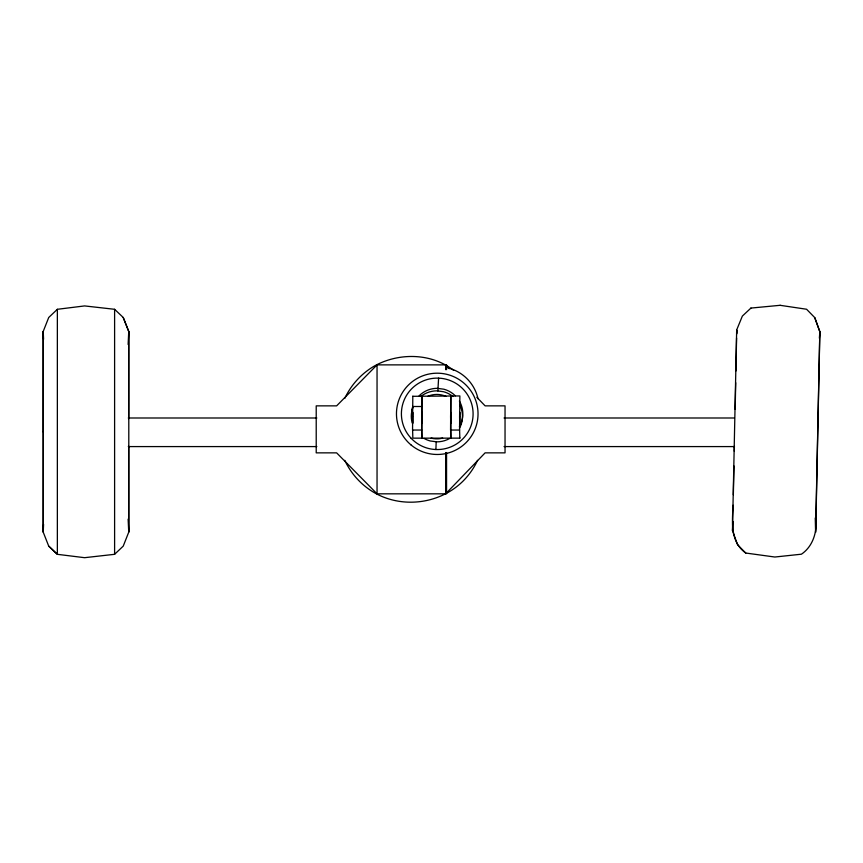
<?xml version="1.0" encoding="UTF-8"?>
<svg xmlns="http://www.w3.org/2000/svg" width="863" height="863" viewBox="0 0 863 863"><rect width="100%" height="100%" fill="white"/><g stroke="black" fill="none" stroke-linecap="round" stroke-linejoin="round"><path stroke-width="1.29" d="M43.15 431.802L43.204 331.468L48.727 317.487L57.357 309.299L84.606 305.923L114.606 309.299L123.236 317.487L128.749 331.468L128.803 431.802L128.749 532.137L123.236 546.117L114.606 554.305L84.596 557.692L57.336 554.316L48.716 546.117L43.215 532.137L43.215 331.468L43.571 339.278M43.269 431.802L43.215 532.137L43.571 524.326M128.684 418.695L128.738 331.468L123.226 317.487M412.816 396.311L459.871 395.944L459.558 430.044L450.562 430.044L450.82 396.387L450.853 438.145L450.615 429.914M114.606 554.305L114.606 309.299M421.888 396.387L421.64 430.033L412.557 430.033L412.805 396.149M780.109 305.308L806.571 309.245L814.748 317.606L819.85 331.694L815.977 519.353C817.088 532.514 812.73 546.527 801.436 554.197L774.834 557.023L745.74 553.032L737.531 544.672L732.46 530.583L736.668 329.957L742.353 316.095L750.918 308.08M736.657 333.247L736.7 329.957L736.765 333.862M736.571 338.016L735.945 370.982M734.294 451.241L734.402 445.998M735.168 409.299L735.708 382.719M733.345 494.779L733.971 465.944M733.119 505.222C732.191 521.899 730.087 542.04 745.783 553.032M814.748 317.606L819.818 331.694L815.611 532.32L815.255 517.994M435.901 449.526L436.193 441.78M438.598 378.134L437.854 390.971M128.123 344.488L128.749 331.468M732.493 530.583L733.086 521.479M819.375 338.199L819.85 331.694M412.611 429.914L412.838 438.156L459.85 438.145L459.548 437.412M445.319 364.876L377.045 364.876L336.635 405.858L316.214 405.858L316.214 452.859L336.635 452.859L377.045 493.83L445.319 493.83M750.875 308.08L780.152 305.308M128.296 417.994L316.84 417.994M504.046 417.994L734.348 417.994M128.296 446.581L316.84 446.581M504.046 446.581L734.348 446.581M412.6 406.495L421.619 406.505M421.834 438.145L421.888 396.333M459.591 429.903L459.85 438.145M421.662 429.893L421.91 437.617M453.658 370.4C431.392 352.924 398.943 352.449 374.553 365.912A73.258 73.258 0 0 0 344.79 398.382M48.727 546.117L57.357 554.305L57.357 309.299M449.321 368.695L445.653 364.876L445.653 369.655M476.84 397.282L485.103 405.858L505.038 405.858L505.038 452.859L485.103 452.859L445.653 493.83L445.653 452.525M128.123 519.116L128.749 532.137L128.684 446.236M446.559 364.876L446.559 369.655M446.559 452.525L446.559 493.83M377.045 364.876L377.045 493.83M459.677 404.758A25.588 25.502 8.1 0 1 459.699 427.929M449.709 438.436A25.588 25.502 8.1 0 1 436.915 441.845L430.292 440.982A25.588 25.502 8.1 0 1 424.121 438.436M412.18 422.946A25.588 25.502 8.1 0 1 412.989 407.207M420.766 396.527A25.588 25.502 8.1 0 1 436.872 390.842L443.496 391.716A25.588 25.502 8.1 0 1 452.978 396.527M459.396 401.079A25.588 25.502 8.1 0 1 459.429 426.581M411.802 416.495A25.588 25.502 8.1 0 1 412.525 407.228M419.138 395.793A25.588 25.502 8.1 0 1 437.228 388.328L443.852 389.202A25.588 25.502 8.1 0 1 455.33 395.793M447.929 367.94A40.788 40.637 8.1 0 1 477.994 398.717M442.643 438.113A22.298 22.222 8.1 0 1 431.101 438.113M427.757 396.354A22.298 22.222 8.1 0 1 445.901 396.344M477.573 460.335A73.258 73.258 0 0 1 462.978 481.166C439.957 503.938 402.687 508.836 374.553 492.805A73.258 73.258 0 0 1 344.79 460.335M412.59 416.84L412.687 423.442L412.676 412.223L412.59 416.84M421.662 416.84L421.759 423.442L421.748 412.223L421.662 416.84M450.594 416.84L450.691 423.442L450.68 412.234L450.594 416.84M459.591 416.84L459.677 423.442L459.677 412.18L459.591 416.84M410.971 438.102A35.847 35.717 8.1 0 0 471.5 424.402A35.847 35.717 8.1 0 0 429.278 378.997A35.847 35.717 8.1 0 0 410.971 438.102M410.971 444.887A40.788 40.637 8.1 0 0 477.401 421.015A40.788 40.637 8.1 0 0 423.388 375.599A40.788 40.637 8.1 0 0 410.971 444.887"/></g></svg>
